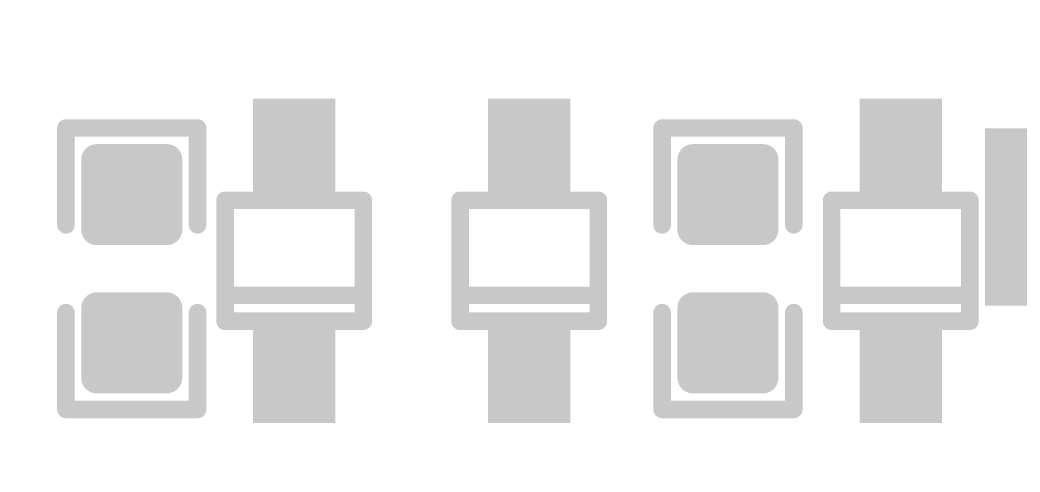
# Model space of a CAD drawing. Extents: x 17.8 to 58.4, y 21 to 93.6.
# Drawn here: x 28.15 to 33.94, y 33.81 to 36.43 of the extents above; entities that cross this region are included whole.
import ezdxf

# ---------------------------------------------------------------- set-up
doc = ezdxf.new("R2010")
doc.units = 0
doc.header["$MEASUREMENT"] = 0
doc.layers.get('0').update_dxf_attribs({"linetype": 'CONTINUOUS'})
doc.layers.get('Defpoints').update_dxf_attribs({"linetype": 'CONTINUOUS'})
doc.layers.add('SILKTOP_PHO', color=251, linetype='CONTINUOUS')
doc.styles.get("Standard").update_dxf_attribs({"font": 'arial.ttf'})
doc.dimstyles.get("Standard").update_dxf_attribs({"dimtxt": 1.5, "dimasz": 1.5, "dimexe": 0.18, "dimexo": 0, "dimgap": 0.5, "dimtad": 0, "dimtih": 1, "dimtoh": 1, "dimzin": 0, "dimdsep": 46, "dimtxsty": 'Standard', "dimcen": 0.09, "dimadec": 0, "dimazin": 0, "dimtfac": 1, "dimtofl": 0, "dimtmove": 2, "dimatfit": 3, "dimfxl": 1, "dimtolj": 1, "dimtzin": 0, "dimarcsym": 0})

# ---------------------------------------------------------------- blocks, each defined once
blk = doc.blocks.new('ROUND_33')
at = {"const_width": 0.0508}
blk.add_lwpolyline([(-0.0254, 0, 1), (0.0254, 0, 1)], format="xyb", close=True, dxfattribs=at)
blk = doc.blocks.new('RECTANGLE_24')
blk.add_solid([(0.238124, 0.27813), (0.238124, -0.27813), (-0.238124, 0.27813), (-0.238124, -0.27813)])
blk = doc.blocks.new('RECTANGLE_34')
blk.add_solid([(0.48806, 0.51308), (0.48806, -0.51308), (-0.48806, 0.51308), (-0.48806, -0.51308)])
blk = doc.blocks.new('ROUND_158')
at = {"const_width": 0.0889}
blk.add_lwpolyline([(-0.04445, 0, 1), (0.04445, 0, 1)], format="xyb", close=True, dxfattribs=at)
blk = doc.blocks.new('*D61')
at = {"color": 0, "linetype": 'Continuous', "lineweight": -2}
for p, q in [((25.4, 51.3001), (25.4, 21.764)), ((50.8, 51.3001), (50.8, 21.764)), ((26.9, 21.944), (35.0589, 21.944)), ((49.3, 21.944), (41.1411, 21.944))]:
    blk.add_line(p, q, dxfattribs=at)
at = {"color": 0, "linetype": 'Continuous'}
for points in [[(26.9, 22.194), (26.9, 21.694), (25.4, 21.944)], [(49.3, 22.194), (49.3, 21.694), (50.8, 21.944)]]:
    blk.add_solid(points, dxfattribs=at)
at = {"layer": 'Defpoints', "color": 0, "linetype": 'Continuous'}
for p in [(25.4, 51.3001), (50.8, 51.3001), (50.8, 21.944)]:
    blk.add_point(p, dxfattribs=at)
at = {"color": 0, "linetype": 'Continuous', "insert": (38.1, 21.944), "char_height": 1.5, "attachment_point": 5}
blk.add_mtext('\\A1;25.40', dxfattribs=at)

msp = doc.modelspace()

# ---------------------------------------------------------------- linework, layer by layer
at = {"const_width": 0.1778}
for points in [[(28.596844, 35.21583), (28.596844, 35.62223)], [(28.596844, 35.62223), (29.003244, 35.62223)], [(28.6004, 35.21583), (28.6004, 35.62223)], [(28.7782, 35.21583), (28.7782, 35.62223)], [(28.956, 35.21583), (28.956, 35.62223)], [(29.003244, 35.62223), (29.003244, 35.21583)], [(32.046926, 35.21583), (32.046926, 35.62223)], [(32.046926, 35.62223), (32.453326, 35.62223)], [(32.1564, 35.21583), (32.1564, 35.62223)], [(32.3342, 35.21583), (32.3342, 35.62223)], [(32.453326, 35.62223), (32.453326, 35.21583)], [(28.596844, 35.5346), (29.003244, 35.5346)], [(32.046926, 35.5346), (32.453326, 35.5346)], [(28.596844, 35.3568), (29.003244, 35.3568)], [(32.046926, 35.3568), (32.453326, 35.3568)], [(29.003244, 35.21583), (28.596844, 35.21583)], [(32.453326, 35.21583), (32.046926, 35.21583)], [(28.596844, 34.357818), (28.596844, 34.764218)], [(28.596844, 34.764218), (29.003244, 34.764218)], [(28.6004, 34.357818), (28.6004, 34.764218)], [(28.7782, 34.357818), (28.7782, 34.764218)], [(28.956, 34.357818), (28.956, 34.764218)], [(29.003244, 34.764218), (29.003244, 34.357818)], [(32.046926, 34.357818), (32.046926, 34.764218)], [(32.046926, 34.764218), (32.453326, 34.764218)], [(32.1564, 34.357818), (32.1564, 34.764218)], [(32.3342, 34.357818), (32.3342, 34.764218)], [(32.453326, 34.764218), (32.453326, 34.357818)], [(28.596844, 34.6456), (29.003244, 34.6456)], [(32.046926, 34.6456), (32.453326, 34.6456)], [(28.596844, 34.4678), (29.003244, 34.4678)], [(32.046926, 34.4678), (32.453326, 34.4678)], [(29.003244, 34.357818), (28.596844, 34.357818)], [(32.453326, 34.357818), (32.046926, 34.357818)]]:
    msp.add_lwpolyline(points, dxfattribs=at)
at = {"layer": 'SILKTOP_PHO', "const_width": 0.1016}
for points in [[(29.181044, 35.804348), (28.419044, 35.804348)], [(28.419044, 35.804348), (28.419044, 35.244024)], [(29.181044, 35.244024), (29.181044, 35.804348)], [(32.631126, 35.804348), (31.869126, 35.804348)], [(31.869126, 35.804348), (31.869126, 35.244024)], [(32.631126, 35.244024), (32.631126, 35.804348)], [(29.340048, 35.38601), (30.139894, 35.38601)], [(29.340048, 34.685986), (29.340048, 35.38601)], [(30.139894, 35.38601), (30.139894, 34.685986)], [(30.699964, 35.38601), (31.500064, 35.38601)], [(30.699964, 34.685986), (30.699964, 35.38601)], [(31.500064, 35.38601), (31.500064, 34.685986)], [(32.850074, 35.38601), (33.64992, 35.38601)], [(32.850074, 34.685986), (32.850074, 35.38601)], [(33.64992, 35.38601), (33.64992, 34.685986)], [(30.139894, 34.835846), (29.340048, 34.835846)], [(31.500064, 34.835846), (30.699964, 34.835846)], [(33.64992, 34.8361), (32.850074, 34.8361)], [(28.419044, 34.1757), (28.419044, 34.736024)], [(29.181044, 34.736024), (29.181044, 34.1757)], [(31.869126, 34.1757), (31.869126, 34.736024)], [(32.631126, 34.736024), (32.631126, 34.1757)], [(30.139894, 34.685986), (29.340048, 34.685986)], [(31.500064, 34.685986), (30.699964, 34.685986)], [(33.64992, 34.685986), (32.850074, 34.685986)], [(29.181044, 34.1757), (28.419044, 34.1757)], [(32.631126, 34.1757), (31.869126, 34.1757)]]:
    msp.add_lwpolyline(points, dxfattribs=at)

# ---------------------------------------------------------------- block references
for name, p in [('RECTANGLE_24', (29.740098, 35.69589)), ('RECTANGLE_24', (31.100014, 35.69589)), ('RECTANGLE_24', (33.250124, 35.69589)), ('RECTANGLE_34', (34.224976, 35.289998)), ('ROUND_158', (28.596844, 35.62223)), ('ROUND_158', (28.6004, 35.62223)), ('ROUND_158', (28.7782, 35.62223)), ('ROUND_158', (28.956, 35.62223)), ('ROUND_158', (29.003244, 35.62223)), ('ROUND_158', (32.046926, 35.62223)), ('ROUND_158', (32.1564, 35.62223)), ('ROUND_158', (32.3342, 35.62223)), ('ROUND_158', (32.453326, 35.62223)), ('ROUND_158', (28.596844, 35.5346)), ('ROUND_158', (29.003244, 35.5346)), ('ROUND_158', (32.046926, 35.5346)), ('ROUND_158', (32.453326, 35.5346)), ('ROUND_158', (28.596844, 35.3568)), ('ROUND_158', (29.003244, 35.3568)), ('ROUND_158', (32.046926, 35.3568)), ('ROUND_158', (32.453326, 35.3568)), ('ROUND_158', (28.596844, 35.21583)), ('ROUND_158', (28.596844, 35.21583)), ('ROUND_158', (28.6004, 35.21583)), ('ROUND_158', (28.7782, 35.21583)), ('ROUND_158', (28.956, 35.21583)), ('ROUND_158', (29.003244, 35.21583)), ('ROUND_158', (32.046926, 35.21583)), ('ROUND_158', (32.046926, 35.21583)), ('ROUND_158', (32.1564, 35.21583)), ('ROUND_158', (32.3342, 35.21583)), ('ROUND_158', (32.453326, 35.21583)), ('ROUND_158', (28.596844, 34.764218)), ('ROUND_158', (28.6004, 34.764218)), ('ROUND_158', (28.7782, 34.764218)), ('ROUND_158', (28.956, 34.764218)), ('ROUND_158', (29.003244, 34.764218)), ('ROUND_158', (32.046926, 34.764218)), ('ROUND_158', (32.1564, 34.764218)), ('ROUND_158', (32.3342, 34.764218)), ('ROUND_158', (32.453326, 34.764218)), ('ROUND_158', (28.596844, 34.6456)), ('ROUND_158', (29.003244, 34.6456)), ('ROUND_158', (32.046926, 34.6456)), ('ROUND_158', (32.453326, 34.6456)), ('RECTANGLE_24', (29.740098, 34.375852)), ('RECTANGLE_24', (31.100014, 34.375852)), ('RECTANGLE_24', (33.250124, 34.376106)), ('ROUND_158', (28.596844, 34.4678)), ('ROUND_158', (29.003244, 34.4678)), ('ROUND_158', (32.046926, 34.4678)), ('ROUND_158', (32.453326, 34.4678)), ('ROUND_158', (28.596844, 34.357818)), ('ROUND_158', (28.596844, 34.357818)), ('ROUND_158', (28.6004, 34.357818)), ('ROUND_158', (28.7782, 34.357818)), ('ROUND_158', (28.956, 34.357818)), ('ROUND_158', (29.003244, 34.357818)), ('ROUND_158', (32.046926, 34.357818)), ('ROUND_158', (32.046926, 34.357818)), ('ROUND_158', (32.1564, 34.357818)), ('ROUND_158', (32.3342, 34.357818)), ('ROUND_158', (32.453326, 34.357818))]:
    msp.add_blockref(name, p)
at = {"layer": 'SILKTOP_PHO'}
for p in [(28.419044, 35.804348), (29.181044, 35.804348), (31.869126, 35.804348), (32.631126, 35.804348), (29.340048, 35.38601), (29.340048, 35.38601), (30.139894, 35.38601), (30.699964, 35.38601), (30.699964, 35.38601), (31.500064, 35.38601), (32.850074, 35.38601), (32.850074, 35.38601), (33.64992, 35.38601), (28.419044, 35.244024), (29.181044, 35.244024), (31.869126, 35.244024), (32.631126, 35.244024), (29.340048, 34.835846), (30.139894, 34.835846), (30.699964, 34.835846), (31.500064, 34.835846), (32.850074, 34.8361), (33.64992, 34.8361), (28.419044, 34.736024), (29.181044, 34.736024), (31.869126, 34.736024), (32.631126, 34.736024), (29.340048, 34.685986), (30.139894, 34.685986), (30.699964, 34.685986), (31.500064, 34.685986), (32.850074, 34.685986), (33.64992, 34.685986), (28.419044, 34.1757), (29.181044, 34.1757), (31.869126, 34.1757), (32.631126, 34.1757)]:
    msp.add_blockref('ROUND_33', p, dxfattribs=at)

# ---------------------------------------------------------------- dimensions: what is measured, and where the dimension line sits
at = {"linetype": 'Continuous'}
dim = msp.add_linear_dim(base=(50.8, 21.943972), p1=(25.4, 51.300126), p2=(50.8, 51.300126), dimstyle='Standard', dxfattribs=at)
dim.commit()
dim.dimension.update_dxf_attribs({"geometry": '*D61', "text_midpoint": (38.1, 21.943972)})

doc.saveas('drawing.dxf')
